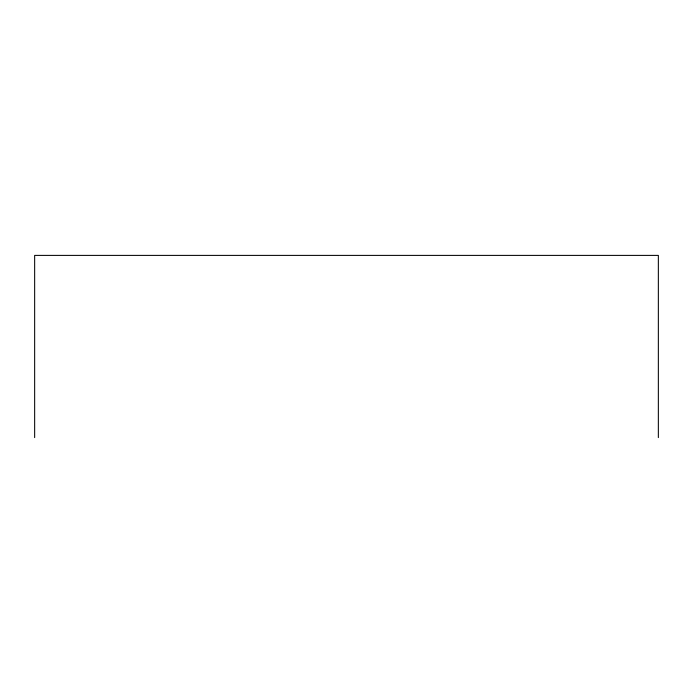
<?xml version="1.0" encoding="UTF-8"?>
<svg xmlns="http://www.w3.org/2000/svg" width="693" height="693" viewBox="0 0 693 693"><rect width="100%" height="100%" fill="white"/><g stroke="black" fill="none" stroke-linecap="round" stroke-linejoin="round"><path stroke-width="1.04" d="M658.35 437.604L658.35 255.396L34.65 255.396L34.65 437.604"/></g></svg>
